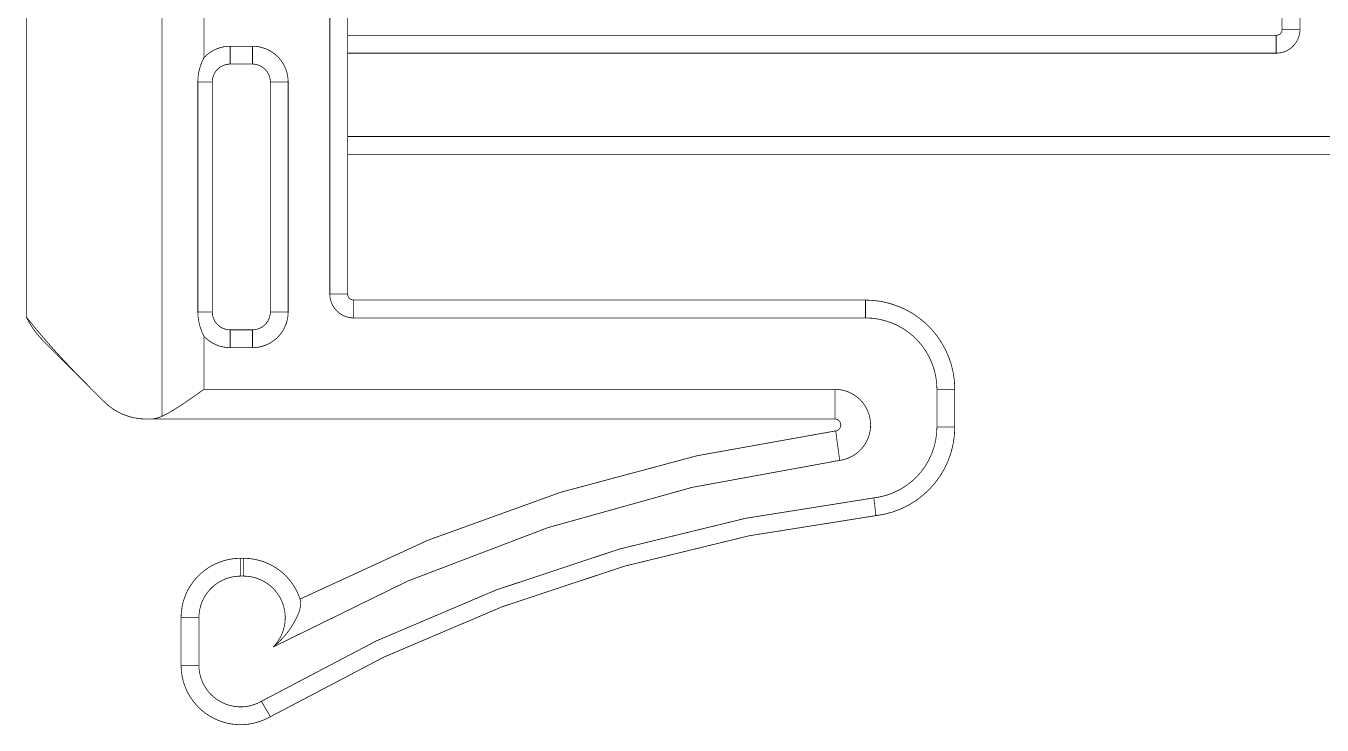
# Model space of a CAD drawing. Header units: inches. Extents: x 0 to 35.2, y -0.7 to 15.9.
# Drawn here: x 31.114 to 31.971, y 4.771 to 5.234 of the extents above; entities that cross this region are included whole.
import ezdxf

# ---------------------------------------------------------------- set-up
doc = ezdxf.new("R2010")
doc.units = ezdxf.units.IN
doc.header["$MEASUREMENT"] = 0
doc.layers.add('Dimensions', color=6, linetype='Continuous')

msp = doc.modelspace()

# ---------------------------------------------------------------- linework, layer by layer
at = {"layer": 'Dimensions', "const_width": 0.0005}
for points in [[(31.20364, 4.97573), (31.20364, 5.6966)], [(31.11394, 5.04154), (31.11394, 5.63079)], [(31.31473, 5.05664), (31.31473, 5.61569)], [(31.32654, 5.05664), (31.32654, 5.61569)], [(31.94465, 5.23183), (31.94465, 5.44049)], [(31.95646, 5.23183), (31.95646, 5.44049)], [(31.23148, 5.21313), (31.23148, 5.24397)], [(31.94465, 5.23183), (31.95646, 5.23183)], [(31.32654, 5.2279), (31.94072, 5.2279)], [(31.94072, 5.21608), (31.94072, 5.2279)], [(31.24879, 5.22068), (31.26355, 5.22068)], [(31.24879, 5.20887), (31.24879, 5.22068)], [(31.26355, 5.20887), (31.26355, 5.22068)], [(31.32654, 5.21608), (31.94072, 5.21608)], [(31.24879, 5.20887), (31.26355, 5.20887)], [(31.2274, 5.04482), (31.2274, 5.19706)], [(31.2274, 5.19706), (31.23698, 5.19706)], [(31.23698, 5.04482), (31.23698, 5.19706)], [(31.27536, 5.19706), (31.28717, 5.19706)], [(31.27536, 5.04482), (31.27536, 5.19706)], [(31.28717, 5.04482), (31.28717, 5.19706)], [(31.32654, 5.16097), (32.54263, 5.16097)], [(31.32654, 5.14915), (32.54, 5.14915)], [(31.31473, 5.05664), (31.32654, 5.05664)], [(31.33048, 5.04089), (31.33048, 5.0527)], [(31.33048, 5.0527), (31.66906, 5.0527)], [(31.66906, 5.04089), (31.66906, 5.0527)], [(31.11394, 5.04154), (31.11427, 5.04112)], [(31.11394, 5.04154), (31.11403, 5.04136)], [(31.11403, 5.04136), (31.11411, 5.04119)], [(31.2274, 5.04482), (31.23698, 5.04482)], [(31.27536, 5.04482), (31.28717, 5.04482)], [(31.11411, 5.04119), (31.1142, 5.04101)], [(31.1142, 5.04101), (31.11429, 5.04084)], [(31.11427, 5.04112), (31.1146, 5.04071)], [(31.11429, 5.04084), (31.11438, 5.04066)], [(31.11438, 5.04066), (31.11446, 5.04049)], [(31.11446, 5.04049), (31.11455, 5.04032)], [(31.11455, 5.04032), (31.11464, 5.04014)], [(31.1146, 5.04071), (31.11493, 5.04029)], [(31.11464, 5.04014), (31.11473, 5.03997)], [(31.11473, 5.03997), (31.11482, 5.0398)], [(31.11482, 5.0398), (31.11491, 5.03963)], [(31.11491, 5.03963), (31.115, 5.03945)], [(31.11493, 5.04029), (31.11526, 5.03987)], [(31.115, 5.03945), (31.1151, 5.03928)], [(31.1151, 5.03928), (31.11519, 5.03911)], [(31.11519, 5.03911), (31.11528, 5.03894)], [(31.11526, 5.03987), (31.11559, 5.03945)], [(31.11528, 5.03894), (31.11538, 5.03877)], [(31.11538, 5.03877), (31.11547, 5.0386)], [(31.11547, 5.0386), (31.11556, 5.03843)], [(31.11556, 5.03843), (31.11566, 5.03826)], [(31.11559, 5.03945), (31.11593, 5.03902)], [(31.11566, 5.03826), (31.11576, 5.03809)], [(31.11576, 5.03809), (31.11585, 5.03792)], [(31.11585, 5.03792), (31.11595, 5.03775)], [(31.11593, 5.03902), (31.11627, 5.0386)], [(31.11595, 5.03775), (31.11605, 5.03758)], [(31.11605, 5.03758), (31.11614, 5.03741)], [(31.11614, 5.03741), (31.11624, 5.03725)], [(31.11624, 5.03725), (31.11634, 5.03708)], [(31.11627, 5.0386), (31.11661, 5.03818)], [(31.11634, 5.03708), (31.11644, 5.03691)], [(31.11644, 5.03691), (31.11654, 5.03674)], [(31.11654, 5.03674), (31.11664, 5.03658)], [(31.11661, 5.03818), (31.11695, 5.03775)], [(31.11664, 5.03658), (31.11674, 5.03641)], [(31.11674, 5.03641), (31.11685, 5.03625)], [(31.11685, 5.03625), (31.11695, 5.03608)], [(31.11695, 5.03775), (31.1173, 5.03732)], [(31.11695, 5.03608), (31.11705, 5.03592)], [(31.11705, 5.03592), (31.11716, 5.03575)], [(31.11716, 5.03575), (31.11726, 5.03559)], [(31.11726, 5.03559), (31.11736, 5.03542)], [(31.1173, 5.03732), (31.11764, 5.0369)], [(31.11736, 5.03542), (31.11747, 5.03526)], [(31.11747, 5.03526), (31.11757, 5.0351)], [(31.11757, 5.0351), (31.11768, 5.03493)], [(31.11764, 5.0369), (31.11799, 5.03647)], [(31.11768, 5.03493), (31.11779, 5.03477)], [(31.11779, 5.03477), (31.11789, 5.03461)], [(31.11789, 5.03461), (31.118, 5.03445)], [(31.11799, 5.03647), (31.11834, 5.03603)], [(31.118, 5.03445), (31.11811, 5.03429)], [(31.11811, 5.03429), (31.11822, 5.03413)], [(31.11822, 5.03413), (31.11833, 5.03397)], [(31.11833, 5.03397), (31.11844, 5.03381)], [(31.11834, 5.03603), (31.1187, 5.0356)], [(31.11844, 5.03381), (31.11855, 5.03365)], [(31.11855, 5.03365), (31.11866, 5.03349)], [(31.11866, 5.03349), (31.11877, 5.03333)], [(31.1187, 5.0356), (31.11905, 5.03517)], [(31.11877, 5.03333), (31.11888, 5.03317)], [(31.11888, 5.03317), (31.11899, 5.03301)], [(31.11899, 5.03301), (31.11911, 5.03286)], [(31.11905, 5.03517), (31.11941, 5.03473)], [(31.11911, 5.03286), (31.11922, 5.0327)], [(31.11922, 5.0327), (31.11933, 5.03254)], [(31.11941, 5.03473), (31.11977, 5.0343)], [(31.11977, 5.0343), (31.12013, 5.03386)], [(31.12013, 5.03386), (31.1205, 5.03342)], [(31.1205, 5.03342), (31.12086, 5.03298)], [(31.12086, 5.03298), (31.12123, 5.03254)], [(31.24879, 5.0212), (31.24879, 5.03301)], [(31.24879, 5.03301), (31.26355, 5.03301)], [(31.26355, 5.0212), (31.26355, 5.03301)], [(31.33048, 5.04089), (31.66906, 5.04089)], [(31.11933, 5.03254), (31.11945, 5.03239)], [(31.11945, 5.03239), (31.11956, 5.03223)], [(31.11956, 5.03223), (31.11968, 5.03208)], [(31.11968, 5.03208), (31.11979, 5.03192)], [(31.11979, 5.03192), (31.11991, 5.03177)], [(31.11991, 5.03177), (31.12002, 5.03161)], [(31.12002, 5.03161), (31.12014, 5.03146)], [(31.12014, 5.03146), (31.12026, 5.03131)], [(31.12026, 5.03131), (31.12038, 5.03115)], [(31.12038, 5.03115), (31.12049, 5.031)], [(31.12049, 5.031), (31.12061, 5.03085)], [(31.12061, 5.03085), (31.12073, 5.0307)], [(31.12073, 5.0307), (31.12085, 5.03055)], [(31.12085, 5.03055), (31.12097, 5.0304)], [(31.12097, 5.0304), (31.12109, 5.03025)], [(31.12109, 5.03025), (31.12122, 5.0301)], [(31.12122, 5.0301), (31.12134, 5.02995)], [(31.12123, 5.03254), (31.1216, 5.0321)], [(31.12134, 5.02995), (31.12146, 5.0298)], [(31.12146, 5.0298), (31.12158, 5.02965)], [(31.12158, 5.02965), (31.1217, 5.0295)], [(31.1216, 5.0321), (31.12197, 5.03166)], [(31.1217, 5.0295), (31.12183, 5.02936)], [(31.12183, 5.02936), (31.12195, 5.02921)], [(31.12195, 5.02921), (31.12208, 5.02906)], [(31.12197, 5.03166), (31.12235, 5.03121)], [(31.12208, 5.02906), (31.1222, 5.02892)], [(31.1222, 5.02892), (31.12233, 5.02877)], [(31.12233, 5.02877), (31.12245, 5.02863)], [(31.12235, 5.03121), (31.12272, 5.03076)], [(31.12245, 5.02863), (31.12258, 5.02848)], [(31.12258, 5.02848), (31.1227, 5.02834)], [(31.1227, 5.02834), (31.12283, 5.0282)], [(31.12272, 5.03076), (31.1231, 5.03032)], [(31.12283, 5.0282), (31.12296, 5.02805)], [(31.12296, 5.02805), (31.12309, 5.02791)], [(31.12309, 5.02791), (31.12321, 5.02777)], [(31.1231, 5.03032), (31.12348, 5.02987)], [(31.12321, 5.02777), (31.12334, 5.02763)], [(31.12334, 5.02763), (31.12347, 5.02749)], [(31.12347, 5.02749), (31.1236, 5.02735)], [(31.12348, 5.02987), (31.12387, 5.02942)], [(31.1236, 5.02735), (31.12373, 5.02721)], [(31.12373, 5.02721), (31.12386, 5.02707)], [(31.12386, 5.02707), (31.12399, 5.02693)], [(31.12387, 5.02942), (31.12425, 5.02897)], [(31.12399, 5.02693), (31.12412, 5.02679)], [(31.12412, 5.02679), (31.12426, 5.02665)], [(31.12425, 5.02897), (31.12464, 5.02852)], [(31.12426, 5.02665), (31.12439, 5.02652)], [(31.12439, 5.02652), (31.12452, 5.02638)], [(31.12452, 5.02638), (31.12465, 5.02624)], [(31.12464, 5.02852), (31.12503, 5.02807)], [(31.12465, 5.02624), (31.12479, 5.02611)], [(31.12479, 5.02611), (31.12492, 5.02597)], [(31.12492, 5.02597), (31.12505, 5.02584)], [(31.12503, 5.02807), (31.12542, 5.02761)], [(31.12505, 5.02584), (31.15636, 4.99453)], [(31.12542, 5.02761), (31.12581, 5.02716)], [(31.12581, 5.02716), (31.12621, 5.0267)], [(31.12621, 5.0267), (31.1266, 5.02624)], [(31.1266, 5.02624), (31.127, 5.02579)], [(31.127, 5.02579), (31.1274, 5.02533)], [(31.1274, 5.02533), (31.12781, 5.02487)], [(31.12781, 5.02487), (31.12821, 5.0244)], [(31.12821, 5.0244), (31.12862, 5.02394)], [(31.23148, 4.99364), (31.23148, 5.02875)], [(31.12862, 5.02394), (31.12903, 5.02348)], [(31.12903, 5.02348), (31.12944, 5.02301)], [(31.12944, 5.02301), (31.12985, 5.02255)], [(31.12985, 5.02255), (31.13027, 5.02208)], [(31.13027, 5.02208), (31.13068, 5.02161)], [(31.13068, 5.02161), (31.1311, 5.02114)], [(31.1311, 5.02114), (31.13152, 5.02067)], [(31.13152, 5.02067), (31.13194, 5.0202)], [(31.13194, 5.0202), (31.13237, 5.01973)], [(31.13237, 5.01973), (31.13279, 5.01926)], [(31.13279, 5.01926), (31.13322, 5.01879)], [(31.13322, 5.01879), (31.13365, 5.01831)], [(31.13365, 5.01831), (31.13408, 5.01783)], [(31.13408, 5.01783), (31.13452, 5.01736)], [(31.13452, 5.01736), (31.13495, 5.01688)], [(31.13495, 5.01688), (31.13539, 5.0164)], [(31.13539, 5.0164), (31.13583, 5.01592)], [(31.13583, 5.01592), (31.13627, 5.01544)], [(31.24879, 5.0212), (31.26355, 5.0212)], [(31.13627, 5.01544), (31.13671, 5.01496)], [(31.13671, 5.01496), (31.13716, 5.01448)], [(31.13716, 5.01448), (31.1376, 5.01399)], [(31.1376, 5.01399), (31.13805, 5.01351)], [(31.13805, 5.01351), (31.1385, 5.01303)], [(31.1385, 5.01303), (31.13896, 5.01254)], [(31.13896, 5.01254), (31.13941, 5.01205)], [(31.13941, 5.01205), (31.13986, 5.01157)], [(31.13986, 5.01157), (31.14032, 5.01108)], [(31.14032, 5.01108), (31.14078, 5.01059)], [(31.14078, 5.01059), (31.14124, 5.0101)], [(31.14124, 5.0101), (31.1417, 5.00961)], [(31.1417, 5.00961), (31.14217, 5.00912)], [(31.14217, 5.00912), (31.14263, 5.00862)], [(31.14263, 5.00862), (31.1431, 5.00813)], [(31.1431, 5.00813), (31.14357, 5.00764)], [(31.14357, 5.00764), (31.14404, 5.00714)], [(31.14404, 5.00714), (31.14452, 5.00664)], [(31.14452, 5.00664), (31.14499, 5.00615)], [(31.14499, 5.00615), (31.14547, 5.00565)], [(31.14547, 5.00565), (31.14595, 5.00515)], [(31.14595, 5.00515), (31.14643, 5.00465)], [(31.14643, 5.00465), (31.14691, 5.00415)], [(31.14691, 5.00415), (31.14739, 5.00365)], [(31.14739, 5.00365), (31.14787, 5.00315)], [(31.14787, 5.00315), (31.14836, 5.00265)], [(31.14836, 5.00265), (31.14885, 5.00215)], [(31.14885, 5.00215), (31.14934, 5.00165)], [(31.14934, 5.00165), (31.14983, 5.00114)], [(31.14983, 5.00114), (31.15032, 5.00064)], [(31.15032, 5.00064), (31.15082, 5.00013)], [(31.15082, 5.00013), (31.15131, 4.99963)], [(31.15131, 4.99963), (31.15181, 4.99912)], [(31.15181, 4.99912), (31.15231, 4.99861)], [(31.15231, 4.99861), (31.15281, 4.99811)], [(31.15281, 4.99811), (31.15331, 4.9976)], [(31.15331, 4.9976), (31.15382, 4.99709)], [(31.15382, 4.99709), (31.15432, 4.99658)], [(31.15432, 4.99658), (31.15483, 4.99607)], [(31.15483, 4.99607), (31.15534, 4.99556)], [(31.15534, 4.99556), (31.15585, 4.99505)], [(31.15585, 4.99505), (31.15636, 4.99453)], [(31.15636, 4.99453), (31.1654, 4.98549)], [(31.22564, 4.98952), (31.23148, 4.99364)], [(31.23148, 4.99364), (31.64881, 4.99364)], [(31.64881, 4.97396), (31.64881, 4.99364)], [(31.71631, 4.9687), (31.71631, 4.99364)], [(31.71631, 4.99364), (31.72812, 4.99364)], [(31.72812, 4.9687), (31.72812, 4.99364)], [(31.21984, 4.9855), (31.22564, 4.98952)], [(31.19324, 4.97396), (31.19536, 4.97396)], [(31.19536, 4.97396), (31.19761, 4.97396)], [(31.19761, 4.97396), (31.19761, 4.97407)], [(31.19761, 4.97396), (31.64881, 4.97396)], [(31.64934, 4.96612), (31.65199, 4.94661)], [(31.71631, 4.9687), (31.72812, 4.9687)], [(31.67458, 4.92178), (31.67596, 4.91005)], [(31.25568, 4.87003), (31.25568, 4.88184)], [(31.25568, 4.88184), (31.25767, 4.88184)], [(31.25767, 4.87003), (31.25767, 4.88184)], [(31.25568, 4.87003), (31.25767, 4.87003)], [(31.21631, 4.84247), (31.22812, 4.84247)], [(31.21631, 4.81106), (31.21631, 4.84247)], [(31.22812, 4.81106), (31.22812, 4.84247)], [(31.21631, 4.81106), (31.22812, 4.81106)], [(31.26947, 4.7872), (31.27539, 4.77698)]]:
    msp.add_lwpolyline(points, dxfattribs=at)
for points in [[(31.95646, 5.23183, -0.414214), (31.94072, 5.21608)], [(31.94465, 5.23183, -0.414214), (31.94072, 5.2279)], [(31.2274, 5.19706, -0.123169), (31.23148, 5.21313)], [(31.23148, 5.21313, -0.208505), (31.24879, 5.22068)], [(31.26355, 5.22068, -0.414214), (31.28717, 5.19706)], [(31.23698, 5.19706, -0.414214), (31.24879, 5.20887)], [(31.26355, 5.20887, -0.414214), (31.27536, 5.19706)], [(31.33048, 5.04089, -0.414214), (31.31473, 5.05664)], [(31.33048, 5.0527, -0.414214), (31.32654, 5.05664)], [(31.66906, 5.0527, -0.414214), (31.72812, 4.99364)], [(31.23148, 5.02875, -0.120309), (31.2274, 5.04482)], [(31.24879, 5.03301, -0.414214), (31.23698, 5.04482)], [(31.28717, 5.04482, -0.414214), (31.26355, 5.0212)], [(31.27536, 5.04482, -0.414214), (31.26355, 5.03301)], [(31.66906, 5.04089, -0.414214), (31.71631, 4.99364)], [(31.24879, 5.0212, -0.208505), (31.23148, 5.02875)], [(31.64881, 4.99364, -0.934639), (31.65199, 4.94661)], [(31.19324, 4.97396, -0.198912), (31.1654, 4.98549)], [(31.21419, 4.98174, -0.03541), (31.20364, 4.97573)], [(31.21984, 4.9855, -0.005895), (31.21419, 4.98174)], [(31.19761, 4.97407, -0.026898), (31.19536, 4.97396)], [(31.20364, 4.97573, -0.079979), (31.19761, 4.97407)], [(31.64881, 4.97396, -0.934639), (31.64934, 4.96612)], [(31.29505, 4.85484, -0.084831), (31.64934, 4.96612)], [(31.71631, 4.9687, -0.380334), (31.67458, 4.92178)], [(31.72812, 4.9687, -0.380334), (31.67596, 4.91005)], [(31.27734, 4.82317, -0.09186), (31.65199, 4.94661)], [(31.26947, 4.7872, -0.1022), (31.67458, 4.92178)], [(31.27539, 4.77698, -0.1022), (31.67596, 4.91005)], [(31.21631, 4.84247, -0.414214), (31.25568, 4.88184)], [(31.25767, 4.88184, -0.335189), (31.29554, 4.85324)], [(31.22812, 4.84247, -0.414214), (31.25568, 4.87003)], [(31.25767, 4.87003, -0.664748), (31.27734, 4.82317)], [(31.29554, 4.85324, -0.13091), (31.2922, 4.84156)], [(31.2922, 4.84156, -0.108234), (31.27734, 4.82317)], [(31.27539, 4.77698, -0.577626), (31.21631, 4.81106)], [(31.26947, 4.7872, -0.577626), (31.22812, 4.81106)]]:
    msp.add_lwpolyline(points, format="xyb", dxfattribs=at)
at = {"layer": 'Dimensions', "const_width": 0.00025}
for points in [[(31.94453, 5.23183, 1), (31.94478, 5.23183, 1)], [(31.94453, 5.23183, 1), (31.94478, 5.23183, 1)], [(31.94453, 5.23183, 1), (31.94478, 5.23183, 1)], [(31.95634, 5.23183, 1), (31.95659, 5.23183, 1)], [(31.95634, 5.23183, 1), (31.95659, 5.23183, 1)], [(31.95634, 5.23183, 1), (31.95659, 5.23183, 1)], [(31.32642, 5.2279, 1), (31.32667, 5.2279, 1)], [(31.94059, 5.2279, 1), (31.94084, 5.2279, 1)], [(31.94059, 5.2279, 1), (31.94084, 5.2279, 1)], [(31.94059, 5.2279, 1), (31.94084, 5.2279, 1)], [(31.23136, 5.21313, 1), (31.23161, 5.21313, 1)], [(31.23136, 5.21313, 1), (31.23161, 5.21313, 1)], [(31.23136, 5.21313, 1), (31.23161, 5.21313, 1)], [(31.24866, 5.22068, 1), (31.24891, 5.22068, 1)], [(31.24866, 5.22068, 1), (31.24891, 5.22068, 1)], [(31.24866, 5.22068, 1), (31.24891, 5.22068, 1)], [(31.26342, 5.22068, 1), (31.26367, 5.22068, 1)], [(31.26342, 5.22068, 1), (31.26367, 5.22068, 1)], [(31.26342, 5.22068, 1), (31.26367, 5.22068, 1)], [(31.32642, 5.21608, 1), (31.32667, 5.21608, 1)], [(31.94059, 5.21608, 1), (31.94084, 5.21608, 1)], [(31.94059, 5.21608, 1), (31.94084, 5.21608, 1)], [(31.94059, 5.21608, 1), (31.94084, 5.21608, 1)], [(31.24866, 5.20887, 1), (31.24891, 5.20887, 1)], [(31.24866, 5.20887, 1), (31.24891, 5.20887, 1)], [(31.24866, 5.20887, 1), (31.24891, 5.20887, 1)], [(31.26342, 5.20887, 1), (31.26367, 5.20887, 1)], [(31.26342, 5.20887, 1), (31.26367, 5.20887, 1)], [(31.26342, 5.20887, 1), (31.26367, 5.20887, 1)], [(31.22727, 5.19706, 1), (31.22752, 5.19706, 1)], [(31.22727, 5.19706, 1), (31.22752, 5.19706, 1)], [(31.22727, 5.19706, 1), (31.22752, 5.19706, 1)], [(31.23685, 5.19706, 1), (31.2371, 5.19706, 1)], [(31.23685, 5.19706, 1), (31.2371, 5.19706, 1)], [(31.23685, 5.19706, 1), (31.2371, 5.19706, 1)], [(31.27524, 5.19706, 1), (31.27549, 5.19706, 1)], [(31.27524, 5.19706, 1), (31.27549, 5.19706, 1)], [(31.27524, 5.19706, 1), (31.27549, 5.19706, 1)], [(31.28705, 5.19706, 1), (31.2873, 5.19706, 1)], [(31.28705, 5.19706, 1), (31.2873, 5.19706, 1)], [(31.28705, 5.19706, 1), (31.2873, 5.19706, 1)], [(31.32642, 5.16097, 1), (31.32667, 5.16097, 1)], [(31.32642, 5.14915, 1), (31.32667, 5.14915, 1)], [(31.31461, 5.05664, 1), (31.31486, 5.05664, 1)], [(31.31461, 5.05664, 1), (31.31486, 5.05664, 1)], [(31.31461, 5.05664, 1), (31.31486, 5.05664, 1)], [(31.32642, 5.05664, 1), (31.32667, 5.05664, 1)], [(31.32642, 5.05664, 1), (31.32667, 5.05664, 1)], [(31.32642, 5.05664, 1), (31.32667, 5.05664, 1)], [(31.33035, 5.0527, 1), (31.3306, 5.0527, 1)], [(31.33035, 5.0527, 1), (31.3306, 5.0527, 1)], [(31.33035, 5.0527, 1), (31.3306, 5.0527, 1)], [(31.66894, 5.0527, 1), (31.66919, 5.0527, 1)], [(31.66894, 5.0527, 1), (31.66919, 5.0527, 1)], [(31.66894, 5.0527, 1), (31.66919, 5.0527, 1)], [(31.11382, 5.04154, 1), (31.11407, 5.04154, 1)], [(31.11382, 5.04154, 1), (31.11407, 5.04154, 1)], [(31.11382, 5.04154, 1), (31.11407, 5.04154, 1)], [(31.1139, 5.04136, 1), (31.11415, 5.04136, 1)], [(31.1139, 5.04136, 1), (31.11415, 5.04136, 1)], [(31.22727, 5.04482, 1), (31.22752, 5.04482, 1)], [(31.22727, 5.04482, 1), (31.22752, 5.04482, 1)], [(31.22727, 5.04482, 1), (31.22752, 5.04482, 1)], [(31.23685, 5.04482, 1), (31.2371, 5.04482, 1)], [(31.23685, 5.04482, 1), (31.2371, 5.04482, 1)], [(31.23685, 5.04482, 1), (31.2371, 5.04482, 1)], [(31.27524, 5.04482, 1), (31.27549, 5.04482, 1)], [(31.27524, 5.04482, 1), (31.27549, 5.04482, 1)], [(31.27524, 5.04482, 1), (31.27549, 5.04482, 1)], [(31.28705, 5.04482, 1), (31.2873, 5.04482, 1)], [(31.28705, 5.04482, 1), (31.2873, 5.04482, 1)], [(31.28705, 5.04482, 1), (31.2873, 5.04482, 1)], [(31.11399, 5.04119, 1), (31.11424, 5.04119, 1)], [(31.11399, 5.04119, 1), (31.11424, 5.04119, 1)], [(31.11408, 5.04101, 1), (31.11433, 5.04101, 1)], [(31.11408, 5.04101, 1), (31.11433, 5.04101, 1)], [(31.11414, 5.04112, 1), (31.11439, 5.04112, 1)], [(31.11414, 5.04112, 1), (31.11439, 5.04112, 1)], [(31.11416, 5.04084, 1), (31.11441, 5.04084, 1)], [(31.11416, 5.04084, 1), (31.11441, 5.04084, 1)], [(31.11425, 5.04066, 1), (31.1145, 5.04066, 1)], [(31.11425, 5.04066, 1), (31.1145, 5.04066, 1)], [(31.11434, 5.04049, 1), (31.11459, 5.04049, 1)], [(31.11434, 5.04049, 1), (31.11459, 5.04049, 1)], [(31.11443, 5.04032, 1), (31.11468, 5.04032, 1)], [(31.11443, 5.04032, 1), (31.11468, 5.04032, 1)], [(31.11447, 5.04071, 1), (31.11472, 5.04071, 1)], [(31.11447, 5.04071, 1), (31.11472, 5.04071, 1)], [(31.11452, 5.04014, 1), (31.11477, 5.04014, 1)], [(31.11452, 5.04014, 1), (31.11477, 5.04014, 1)], [(31.11461, 5.03997, 1), (31.11486, 5.03997, 1)], [(31.11461, 5.03997, 1), (31.11486, 5.03997, 1)], [(31.1147, 5.0398, 1), (31.11495, 5.0398, 1)], [(31.1147, 5.0398, 1), (31.11495, 5.0398, 1)], [(31.11479, 5.03963, 1), (31.11504, 5.03963, 1)], [(31.11479, 5.03963, 1), (31.11504, 5.03963, 1)], [(31.1148, 5.04029, 1), (31.11505, 5.04029, 1)], [(31.1148, 5.04029, 1), (31.11505, 5.04029, 1)], [(31.11488, 5.03945, 1), (31.11513, 5.03945, 1)], [(31.11488, 5.03945, 1), (31.11513, 5.03945, 1)], [(31.11497, 5.03928, 1), (31.11522, 5.03928, 1)], [(31.11497, 5.03928, 1), (31.11522, 5.03928, 1)], [(31.11506, 5.03911, 1), (31.11531, 5.03911, 1)], [(31.11506, 5.03911, 1), (31.11531, 5.03911, 1)], [(31.11513, 5.03987, 1), (31.11538, 5.03987, 1)], [(31.11513, 5.03987, 1), (31.11538, 5.03987, 1)], [(31.11516, 5.03894, 1), (31.11541, 5.03894, 1)], [(31.11516, 5.03894, 1), (31.11541, 5.03894, 1)], [(31.11525, 5.03877, 1), (31.1155, 5.03877, 1)], [(31.11525, 5.03877, 1), (31.1155, 5.03877, 1)], [(31.11534, 5.0386, 1), (31.11559, 5.0386, 1)], [(31.11534, 5.0386, 1), (31.11559, 5.0386, 1)], [(31.11544, 5.03843, 1), (31.11569, 5.03843, 1)], [(31.11544, 5.03843, 1), (31.11569, 5.03843, 1)], [(31.11547, 5.03945, 1), (31.11572, 5.03945, 1)], [(31.11547, 5.03945, 1), (31.11572, 5.03945, 1)], [(31.11553, 5.03826, 1), (31.11578, 5.03826, 1)], [(31.11553, 5.03826, 1), (31.11578, 5.03826, 1)], [(31.11563, 5.03809, 1), (31.11588, 5.03809, 1)], [(31.11563, 5.03809, 1), (31.11588, 5.03809, 1)], [(31.11573, 5.03792, 1), (31.11598, 5.03792, 1)], [(31.11573, 5.03792, 1), (31.11598, 5.03792, 1)], [(31.1158, 5.03902, 1), (31.11605, 5.03902, 1)], [(31.1158, 5.03902, 1), (31.11605, 5.03902, 1)], [(31.11582, 5.03775, 1), (31.11607, 5.03775, 1)], [(31.11582, 5.03775, 1), (31.11607, 5.03775, 1)], [(31.11592, 5.03758, 1), (31.11617, 5.03758, 1)], [(31.11592, 5.03758, 1), (31.11617, 5.03758, 1)], [(31.11602, 5.03741, 1), (31.11627, 5.03741, 1)], [(31.11602, 5.03741, 1), (31.11627, 5.03741, 1)], [(31.11612, 5.03725, 1), (31.11637, 5.03725, 1)], [(31.11612, 5.03725, 1), (31.11637, 5.03725, 1)], [(31.11614, 5.0386, 1), (31.11639, 5.0386, 1)], [(31.11614, 5.0386, 1), (31.11639, 5.0386, 1)], [(31.11622, 5.03708, 1), (31.11647, 5.03708, 1)], [(31.11622, 5.03708, 1), (31.11647, 5.03708, 1)], [(31.11632, 5.03691, 1), (31.11657, 5.03691, 1)], [(31.11632, 5.03691, 1), (31.11657, 5.03691, 1)], [(31.11642, 5.03674, 1), (31.11667, 5.03674, 1)], [(31.11642, 5.03674, 1), (31.11667, 5.03674, 1)], [(31.11648, 5.03818, 1), (31.11673, 5.03818, 1)], [(31.11648, 5.03818, 1), (31.11673, 5.03818, 1)], [(31.11652, 5.03658, 1), (31.11677, 5.03658, 1)], [(31.11652, 5.03658, 1), (31.11677, 5.03658, 1)], [(31.11662, 5.03641, 1), (31.11687, 5.03641, 1)], [(31.11662, 5.03641, 1), (31.11687, 5.03641, 1)], [(31.11672, 5.03625, 1), (31.11697, 5.03625, 1)], [(31.11672, 5.03625, 1), (31.11697, 5.03625, 1)], [(31.11683, 5.03775, 1), (31.11708, 5.03775, 1)], [(31.11683, 5.03775, 1), (31.11708, 5.03775, 1)], [(31.11682, 5.03608, 1), (31.11707, 5.03608, 1)], [(31.11682, 5.03608, 1), (31.11707, 5.03608, 1)], [(31.11693, 5.03592, 1), (31.11718, 5.03592, 1)], [(31.11693, 5.03592, 1), (31.11718, 5.03592, 1)], [(31.11703, 5.03575, 1), (31.11728, 5.03575, 1)], [(31.11703, 5.03575, 1), (31.11728, 5.03575, 1)], [(31.11713, 5.03559, 1), (31.11738, 5.03559, 1)], [(31.11713, 5.03559, 1), (31.11738, 5.03559, 1)], [(31.11717, 5.03732, 1), (31.11742, 5.03732, 1)], [(31.11717, 5.03732, 1), (31.11742, 5.03732, 1)], [(31.11724, 5.03542, 1), (31.11749, 5.03542, 1)], [(31.11724, 5.03542, 1), (31.11749, 5.03542, 1)], [(31.11734, 5.03526, 1), (31.11759, 5.03526, 1)], [(31.11734, 5.03526, 1), (31.11759, 5.03526, 1)], [(31.11745, 5.0351, 1), (31.1177, 5.0351, 1)], [(31.11745, 5.0351, 1), (31.1177, 5.0351, 1)], [(31.11752, 5.0369, 1), (31.11777, 5.0369, 1)], [(31.11752, 5.0369, 1), (31.11777, 5.0369, 1)], [(31.11756, 5.03493, 1), (31.11781, 5.03493, 1)], [(31.11756, 5.03493, 1), (31.11781, 5.03493, 1)], [(31.11766, 5.03477, 1), (31.11791, 5.03477, 1)], [(31.11766, 5.03477, 1), (31.11791, 5.03477, 1)], [(31.11777, 5.03461, 1), (31.11802, 5.03461, 1)], [(31.11777, 5.03461, 1), (31.11802, 5.03461, 1)], [(31.11787, 5.03647, 1), (31.11812, 5.03647, 1)], [(31.11787, 5.03647, 1), (31.11812, 5.03647, 1)], [(31.11788, 5.03445, 1), (31.11813, 5.03445, 1)], [(31.11788, 5.03445, 1), (31.11813, 5.03445, 1)], [(31.11799, 5.03429, 1), (31.11823, 5.03429, 1)], [(31.11799, 5.03429, 1), (31.11823, 5.03429, 1)], [(31.11809, 5.03413, 1), (31.11834, 5.03413, 1)], [(31.11809, 5.03413, 1), (31.11834, 5.03413, 1)], [(31.1182, 5.03397, 1), (31.11845, 5.03397, 1)], [(31.1182, 5.03397, 1), (31.11845, 5.03397, 1)], [(31.11822, 5.03603, 1), (31.11847, 5.03603, 1)], [(31.11822, 5.03603, 1), (31.11847, 5.03603, 1)], [(31.11831, 5.03381, 1), (31.11856, 5.03381, 1)], [(31.11831, 5.03381, 1), (31.11856, 5.03381, 1)], [(31.11842, 5.03365, 1), (31.11867, 5.03365, 1)], [(31.11842, 5.03365, 1), (31.11867, 5.03365, 1)], [(31.11853, 5.03349, 1), (31.11878, 5.03349, 1)], [(31.11853, 5.03349, 1), (31.11878, 5.03349, 1)], [(31.11857, 5.0356, 1), (31.11882, 5.0356, 1)], [(31.11857, 5.0356, 1), (31.11882, 5.0356, 1)], [(31.11864, 5.03333, 1), (31.11889, 5.03333, 1)], [(31.11864, 5.03333, 1), (31.11889, 5.03333, 1)], [(31.11876, 5.03317, 1), (31.11901, 5.03317, 1)], [(31.11876, 5.03317, 1), (31.11901, 5.03317, 1)], [(31.11887, 5.03301, 1), (31.11912, 5.03301, 1)], [(31.11887, 5.03301, 1), (31.11912, 5.03301, 1)], [(31.11893, 5.03517, 1), (31.11918, 5.03517, 1)], [(31.11893, 5.03517, 1), (31.11918, 5.03517, 1)], [(31.11898, 5.03286, 1), (31.11923, 5.03286, 1)], [(31.11898, 5.03286, 1), (31.11923, 5.03286, 1)], [(31.11909, 5.0327, 1), (31.11934, 5.0327, 1)], [(31.11909, 5.0327, 1), (31.11934, 5.0327, 1)], [(31.11929, 5.03473, 1), (31.11954, 5.03473, 1)], [(31.11929, 5.03473, 1), (31.11954, 5.03473, 1)], [(31.11965, 5.0343, 1), (31.1199, 5.0343, 1)], [(31.11965, 5.0343, 1), (31.1199, 5.0343, 1)], [(31.12001, 5.03386, 1), (31.12026, 5.03386, 1)], [(31.12001, 5.03386, 1), (31.12026, 5.03386, 1)], [(31.12037, 5.03342, 1), (31.12062, 5.03342, 1)], [(31.12037, 5.03342, 1), (31.12062, 5.03342, 1)], [(31.12074, 5.03298, 1), (31.12099, 5.03298, 1)], [(31.12074, 5.03298, 1), (31.12099, 5.03298, 1)], [(31.24866, 5.03301, 1), (31.24891, 5.03301, 1)], [(31.24866, 5.03301, 1), (31.24891, 5.03301, 1)], [(31.24866, 5.03301, 1), (31.24891, 5.03301, 1)], [(31.26342, 5.03301, 1), (31.26367, 5.03301, 1)], [(31.26342, 5.03301, 1), (31.26367, 5.03301, 1)], [(31.26342, 5.03301, 1), (31.26367, 5.03301, 1)], [(31.33035, 5.04089, 1), (31.3306, 5.04089, 1)], [(31.33035, 5.04089, 1), (31.3306, 5.04089, 1)], [(31.33035, 5.04089, 1), (31.3306, 5.04089, 1)], [(31.66894, 5.04089, 1), (31.66919, 5.04089, 1)], [(31.66894, 5.04089, 1), (31.66919, 5.04089, 1)], [(31.66894, 5.04089, 1), (31.66919, 5.04089, 1)], [(31.11921, 5.03254, 1), (31.11946, 5.03254, 1)], [(31.11921, 5.03254, 1), (31.11946, 5.03254, 1)], [(31.11932, 5.03239, 1), (31.11957, 5.03239, 1)], [(31.11932, 5.03239, 1), (31.11957, 5.03239, 1)], [(31.11944, 5.03223, 1), (31.11969, 5.03223, 1)], [(31.11944, 5.03223, 1), (31.11969, 5.03223, 1)], [(31.11955, 5.03208, 1), (31.1198, 5.03208, 1)], [(31.11955, 5.03208, 1), (31.1198, 5.03208, 1)], [(31.11967, 5.03192, 1), (31.11992, 5.03192, 1)], [(31.11967, 5.03192, 1), (31.11992, 5.03192, 1)], [(31.11978, 5.03177, 1), (31.12003, 5.03177, 1)], [(31.11978, 5.03177, 1), (31.12003, 5.03177, 1)], [(31.1199, 5.03161, 1), (31.12015, 5.03161, 1)], [(31.1199, 5.03161, 1), (31.12015, 5.03161, 1)], [(31.12002, 5.03146, 1), (31.12027, 5.03146, 1)], [(31.12002, 5.03146, 1), (31.12027, 5.03146, 1)], [(31.12013, 5.03131, 1), (31.12038, 5.03131, 1)], [(31.12013, 5.03131, 1), (31.12038, 5.03131, 1)], [(31.12025, 5.03115, 1), (31.1205, 5.03115, 1)], [(31.12025, 5.03115, 1), (31.1205, 5.03115, 1)], [(31.12037, 5.031, 1), (31.12062, 5.031, 1)], [(31.12037, 5.031, 1), (31.12062, 5.031, 1)], [(31.12049, 5.03085, 1), (31.12074, 5.03085, 1)], [(31.12049, 5.03085, 1), (31.12074, 5.03085, 1)], [(31.12061, 5.0307, 1), (31.12086, 5.0307, 1)], [(31.12061, 5.0307, 1), (31.12086, 5.0307, 1)], [(31.12073, 5.03055, 1), (31.12098, 5.03055, 1)], [(31.12073, 5.03055, 1), (31.12098, 5.03055, 1)], [(31.12085, 5.0304, 1), (31.1211, 5.0304, 1)], [(31.12085, 5.0304, 1), (31.1211, 5.0304, 1)], [(31.12097, 5.03025, 1), (31.12122, 5.03025, 1)], [(31.12097, 5.03025, 1), (31.12122, 5.03025, 1)], [(31.12109, 5.0301, 1), (31.12134, 5.0301, 1)], [(31.12109, 5.0301, 1), (31.12134, 5.0301, 1)], [(31.12111, 5.03254, 1), (31.12136, 5.03254, 1)], [(31.12111, 5.03254, 1), (31.12136, 5.03254, 1)], [(31.12121, 5.02995, 1), (31.12146, 5.02995, 1)], [(31.12121, 5.02995, 1), (31.12146, 5.02995, 1)], [(31.12133, 5.0298, 1), (31.12158, 5.0298, 1)], [(31.12133, 5.0298, 1), (31.12158, 5.0298, 1)], [(31.12146, 5.02965, 1), (31.12171, 5.02965, 1)], [(31.12146, 5.02965, 1), (31.12171, 5.02965, 1)], [(31.12148, 5.0321, 1), (31.12173, 5.0321, 1)], [(31.12148, 5.0321, 1), (31.12173, 5.0321, 1)], [(31.12158, 5.0295, 1), (31.12183, 5.0295, 1)], [(31.12158, 5.0295, 1), (31.12183, 5.0295, 1)], [(31.1217, 5.02936, 1), (31.12195, 5.02936, 1)], [(31.1217, 5.02936, 1), (31.12195, 5.02936, 1)], [(31.12183, 5.02921, 1), (31.12208, 5.02921, 1)], [(31.12183, 5.02921, 1), (31.12208, 5.02921, 1)], [(31.12185, 5.03166, 1), (31.1221, 5.03166, 1)], [(31.12185, 5.03166, 1), (31.1221, 5.03166, 1)], [(31.12195, 5.02906, 1), (31.1222, 5.02906, 1)], [(31.12195, 5.02906, 1), (31.1222, 5.02906, 1)], [(31.12208, 5.02892, 1), (31.12233, 5.02892, 1)], [(31.12208, 5.02892, 1), (31.12233, 5.02892, 1)], [(31.1222, 5.02877, 1), (31.12245, 5.02877, 1)], [(31.1222, 5.02877, 1), (31.12245, 5.02877, 1)], [(31.12222, 5.03121, 1), (31.12247, 5.03121, 1)], [(31.12222, 5.03121, 1), (31.12247, 5.03121, 1)], [(31.12233, 5.02863, 1), (31.12258, 5.02863, 1)], [(31.12233, 5.02863, 1), (31.12258, 5.02863, 1)], [(31.12245, 5.02848, 1), (31.1227, 5.02848, 1)], [(31.12245, 5.02848, 1), (31.1227, 5.02848, 1)], [(31.12258, 5.02834, 1), (31.12283, 5.02834, 1)], [(31.12258, 5.02834, 1), (31.12283, 5.02834, 1)], [(31.1226, 5.03076, 1), (31.12285, 5.03076, 1)], [(31.1226, 5.03076, 1), (31.12285, 5.03076, 1)], [(31.12271, 5.0282, 1), (31.12296, 5.0282, 1)], [(31.12271, 5.0282, 1), (31.12296, 5.0282, 1)], [(31.12283, 5.02805, 1), (31.12308, 5.02805, 1)], [(31.12283, 5.02805, 1), (31.12308, 5.02805, 1)], [(31.12296, 5.02791, 1), (31.12321, 5.02791, 1)], [(31.12296, 5.02791, 1), (31.12321, 5.02791, 1)], [(31.12298, 5.03032, 1), (31.12323, 5.03032, 1)], [(31.12298, 5.03032, 1), (31.12323, 5.03032, 1)], [(31.12309, 5.02777, 1), (31.12334, 5.02777, 1)], [(31.12309, 5.02777, 1), (31.12334, 5.02777, 1)], [(31.12322, 5.02763, 1), (31.12347, 5.02763, 1)], [(31.12322, 5.02763, 1), (31.12347, 5.02763, 1)], [(31.12335, 5.02749, 1), (31.1236, 5.02749, 1)], [(31.12335, 5.02749, 1), (31.1236, 5.02749, 1)], [(31.12336, 5.02987, 1), (31.12361, 5.02987, 1)], [(31.12336, 5.02987, 1), (31.12361, 5.02987, 1)], [(31.12348, 5.02735, 1), (31.12373, 5.02735, 1)], [(31.12348, 5.02735, 1), (31.12373, 5.02735, 1)], [(31.12361, 5.02721, 1), (31.12386, 5.02721, 1)], [(31.12361, 5.02721, 1), (31.12386, 5.02721, 1)], [(31.12374, 5.02707, 1), (31.12399, 5.02707, 1)], [(31.12374, 5.02707, 1), (31.12399, 5.02707, 1)], [(31.12374, 5.02942, 1), (31.12399, 5.02942, 1)], [(31.12374, 5.02942, 1), (31.12399, 5.02942, 1)], [(31.12387, 5.02693, 1), (31.12412, 5.02693, 1)], [(31.12387, 5.02693, 1), (31.12412, 5.02693, 1)], [(31.124, 5.02679, 1), (31.12425, 5.02679, 1)], [(31.124, 5.02679, 1), (31.12425, 5.02679, 1)], [(31.12413, 5.02897, 1), (31.12438, 5.02897, 1)], [(31.12413, 5.02897, 1), (31.12438, 5.02897, 1)], [(31.12413, 5.02665, 1), (31.12438, 5.02665, 1)], [(31.12413, 5.02665, 1), (31.12438, 5.02665, 1)], [(31.12426, 5.02652, 1), (31.12451, 5.02652, 1)], [(31.12426, 5.02652, 1), (31.12451, 5.02652, 1)], [(31.1244, 5.02638, 1), (31.12465, 5.02638, 1)], [(31.1244, 5.02638, 1), (31.12465, 5.02638, 1)], [(31.12451, 5.02852, 1), (31.12476, 5.02852, 1)], [(31.12451, 5.02852, 1), (31.12476, 5.02852, 1)], [(31.12453, 5.02624, 1), (31.12478, 5.02624, 1)], [(31.12453, 5.02624, 1), (31.12478, 5.02624, 1)], [(31.12466, 5.02611, 1), (31.12491, 5.02611, 1)], [(31.12466, 5.02611, 1), (31.12491, 5.02611, 1)], [(31.12479, 5.02597, 1), (31.12504, 5.02597, 1)], [(31.12479, 5.02597, 1), (31.12504, 5.02597, 1)], [(31.1249, 5.02807, 1), (31.12515, 5.02807, 1)], [(31.1249, 5.02807, 1), (31.12515, 5.02807, 1)], [(31.12493, 5.02584, 1), (31.12518, 5.02584, 1)], [(31.12493, 5.02584, 1), (31.12518, 5.02584, 1)], [(31.12529, 5.02761, 1), (31.12554, 5.02761, 1)], [(31.12529, 5.02761, 1), (31.12554, 5.02761, 1)], [(31.12569, 5.02716, 1), (31.12594, 5.02716, 1)], [(31.12569, 5.02716, 1), (31.12594, 5.02716, 1)], [(31.12608, 5.0267, 1), (31.12633, 5.0267, 1)], [(31.12608, 5.0267, 1), (31.12633, 5.0267, 1)], [(31.12648, 5.02624, 1), (31.12673, 5.02624, 1)], [(31.12648, 5.02624, 1), (31.12673, 5.02624, 1)], [(31.12688, 5.02579, 1), (31.12713, 5.02579, 1)], [(31.12688, 5.02579, 1), (31.12713, 5.02579, 1)], [(31.12728, 5.02533, 1), (31.12753, 5.02533, 1)], [(31.12728, 5.02533, 1), (31.12753, 5.02533, 1)], [(31.12768, 5.02487, 1), (31.12793, 5.02487, 1)], [(31.12768, 5.02487, 1), (31.12793, 5.02487, 1)], [(31.12809, 5.0244, 1), (31.12834, 5.0244, 1)], [(31.12809, 5.0244, 1), (31.12834, 5.0244, 1)], [(31.23136, 5.02875, 1), (31.23161, 5.02875, 1)], [(31.23136, 5.02875, 1), (31.23161, 5.02875, 1)], [(31.23136, 5.02875, 1), (31.23161, 5.02875, 1)], [(31.12849, 5.02394, 1), (31.12874, 5.02394, 1)], [(31.12849, 5.02394, 1), (31.12874, 5.02394, 1)], [(31.1289, 5.02348, 1), (31.12915, 5.02348, 1)], [(31.1289, 5.02348, 1), (31.12915, 5.02348, 1)], [(31.12931, 5.02301, 1), (31.12956, 5.02301, 1)], [(31.12931, 5.02301, 1), (31.12956, 5.02301, 1)], [(31.12973, 5.02255, 1), (31.12998, 5.02255, 1)], [(31.12973, 5.02255, 1), (31.12998, 5.02255, 1)], [(31.13014, 5.02208, 1), (31.13039, 5.02208, 1)], [(31.13014, 5.02208, 1), (31.13039, 5.02208, 1)], [(31.13056, 5.02161, 1), (31.13081, 5.02161, 1)], [(31.13056, 5.02161, 1), (31.13081, 5.02161, 1)], [(31.13098, 5.02114, 1), (31.13123, 5.02114, 1)], [(31.13098, 5.02114, 1), (31.13123, 5.02114, 1)], [(31.1314, 5.02067, 1), (31.13165, 5.02067, 1)], [(31.1314, 5.02067, 1), (31.13165, 5.02067, 1)], [(31.13182, 5.0202, 1), (31.13207, 5.0202, 1)], [(31.13182, 5.0202, 1), (31.13207, 5.0202, 1)], [(31.13224, 5.01973, 1), (31.13249, 5.01973, 1)], [(31.13224, 5.01973, 1), (31.13249, 5.01973, 1)], [(31.13267, 5.01926, 1), (31.13292, 5.01926, 1)], [(31.13267, 5.01926, 1), (31.13292, 5.01926, 1)], [(31.1331, 5.01879, 1), (31.13335, 5.01879, 1)], [(31.1331, 5.01879, 1), (31.13335, 5.01879, 1)], [(31.13353, 5.01831, 1), (31.13378, 5.01831, 1)], [(31.13353, 5.01831, 1), (31.13378, 5.01831, 1)], [(31.13396, 5.01783, 1), (31.13421, 5.01783, 1)], [(31.13396, 5.01783, 1), (31.13421, 5.01783, 1)], [(31.13439, 5.01736, 1), (31.13464, 5.01736, 1)], [(31.13439, 5.01736, 1), (31.13464, 5.01736, 1)], [(31.13483, 5.01688, 1), (31.13508, 5.01688, 1)], [(31.13483, 5.01688, 1), (31.13508, 5.01688, 1)], [(31.13526, 5.0164, 1), (31.13551, 5.0164, 1)], [(31.13526, 5.0164, 1), (31.13551, 5.0164, 1)], [(31.1357, 5.01592, 1), (31.13595, 5.01592, 1)], [(31.1357, 5.01592, 1), (31.13595, 5.01592, 1)], [(31.24866, 5.0212, 1), (31.24891, 5.0212, 1)], [(31.24866, 5.0212, 1), (31.24891, 5.0212, 1)], [(31.24866, 5.0212, 1), (31.24891, 5.0212, 1)], [(31.26342, 5.0212, 1), (31.26367, 5.0212, 1)], [(31.26342, 5.0212, 1), (31.26367, 5.0212, 1)], [(31.26342, 5.0212, 1), (31.26367, 5.0212, 1)], [(31.13615, 5.01544, 1), (31.1364, 5.01544, 1)], [(31.13615, 5.01544, 1), (31.1364, 5.01544, 1)], [(31.13659, 5.01496, 1), (31.13684, 5.01496, 1)], [(31.13659, 5.01496, 1), (31.13684, 5.01496, 1)], [(31.13703, 5.01448, 1), (31.13728, 5.01448, 1)], [(31.13703, 5.01448, 1), (31.13728, 5.01448, 1)], [(31.13748, 5.01399, 1), (31.13773, 5.01399, 1)], [(31.13748, 5.01399, 1), (31.13773, 5.01399, 1)], [(31.13793, 5.01351, 1), (31.13818, 5.01351, 1)], [(31.13793, 5.01351, 1), (31.13818, 5.01351, 1)], [(31.13838, 5.01303, 1), (31.13863, 5.01303, 1)], [(31.13838, 5.01303, 1), (31.13863, 5.01303, 1)], [(31.13883, 5.01254, 1), (31.13908, 5.01254, 1)], [(31.13883, 5.01254, 1), (31.13908, 5.01254, 1)], [(31.13928, 5.01205, 1), (31.13953, 5.01205, 1)], [(31.13928, 5.01205, 1), (31.13953, 5.01205, 1)], [(31.13974, 5.01157, 1), (31.13999, 5.01157, 1)], [(31.13974, 5.01157, 1), (31.13999, 5.01157, 1)], [(31.1402, 5.01108, 1), (31.14045, 5.01108, 1)], [(31.1402, 5.01108, 1), (31.14045, 5.01108, 1)], [(31.14066, 5.01059, 1), (31.14091, 5.01059, 1)], [(31.14066, 5.01059, 1), (31.14091, 5.01059, 1)], [(31.14112, 5.0101, 1), (31.14137, 5.0101, 1)], [(31.14112, 5.0101, 1), (31.14137, 5.0101, 1)], [(31.14158, 5.00961, 1), (31.14183, 5.00961, 1)], [(31.14158, 5.00961, 1), (31.14183, 5.00961, 1)], [(31.14204, 5.00912, 1), (31.14229, 5.00912, 1)], [(31.14204, 5.00912, 1), (31.14229, 5.00912, 1)], [(31.14251, 5.00862, 1), (31.14276, 5.00862, 1)], [(31.14251, 5.00862, 1), (31.14276, 5.00862, 1)], [(31.14298, 5.00813, 1), (31.14323, 5.00813, 1)], [(31.14298, 5.00813, 1), (31.14323, 5.00813, 1)], [(31.14345, 5.00764, 1), (31.1437, 5.00764, 1)], [(31.14345, 5.00764, 1), (31.1437, 5.00764, 1)], [(31.14392, 5.00714, 1), (31.14417, 5.00714, 1)], [(31.14392, 5.00714, 1), (31.14417, 5.00714, 1)], [(31.14439, 5.00664, 1), (31.14464, 5.00664, 1)], [(31.14439, 5.00664, 1), (31.14464, 5.00664, 1)], [(31.14487, 5.00615, 1), (31.14512, 5.00615, 1)], [(31.14487, 5.00615, 1), (31.14512, 5.00615, 1)], [(31.14534, 5.00565, 1), (31.14559, 5.00565, 1)], [(31.14534, 5.00565, 1), (31.14559, 5.00565, 1)], [(31.14582, 5.00515, 1), (31.14607, 5.00515, 1)], [(31.14582, 5.00515, 1), (31.14607, 5.00515, 1)], [(31.1463, 5.00465, 1), (31.14655, 5.00465, 1)], [(31.1463, 5.00465, 1), (31.14655, 5.00465, 1)], [(31.14678, 5.00415, 1), (31.14703, 5.00415, 1)], [(31.14678, 5.00415, 1), (31.14703, 5.00415, 1)], [(31.14726, 5.00365, 1), (31.14751, 5.00365, 1)], [(31.14726, 5.00365, 1), (31.14751, 5.00365, 1)], [(31.14775, 5.00315, 1), (31.148, 5.00315, 1)], [(31.14775, 5.00315, 1), (31.148, 5.00315, 1)], [(31.14824, 5.00265, 1), (31.14849, 5.00265, 1)], [(31.14824, 5.00265, 1), (31.14849, 5.00265, 1)], [(31.14872, 5.00215, 1), (31.14897, 5.00215, 1)], [(31.14872, 5.00215, 1), (31.14897, 5.00215, 1)], [(31.14921, 5.00165, 1), (31.14946, 5.00165, 1)], [(31.14921, 5.00165, 1), (31.14946, 5.00165, 1)], [(31.1497, 5.00114, 1), (31.14995, 5.00114, 1)], [(31.1497, 5.00114, 1), (31.14995, 5.00114, 1)], [(31.1502, 5.00064, 1), (31.15045, 5.00064, 1)], [(31.1502, 5.00064, 1), (31.15045, 5.00064, 1)], [(31.15069, 5.00013, 1), (31.15094, 5.00013, 1)], [(31.15069, 5.00013, 1), (31.15094, 5.00013, 1)], [(31.15119, 4.99963, 1), (31.15144, 4.99963, 1)], [(31.15119, 4.99963, 1), (31.15144, 4.99963, 1)], [(31.15169, 4.99912, 1), (31.15194, 4.99912, 1)], [(31.15169, 4.99912, 1), (31.15194, 4.99912, 1)], [(31.15218, 4.99861, 1), (31.15243, 4.99861, 1)], [(31.15218, 4.99861, 1), (31.15243, 4.99861, 1)], [(31.15269, 4.99811, 1), (31.15294, 4.99811, 1)], [(31.15269, 4.99811, 1), (31.15294, 4.99811, 1)], [(31.15319, 4.9976, 1), (31.15344, 4.9976, 1)], [(31.15319, 4.9976, 1), (31.15344, 4.9976, 1)], [(31.15369, 4.99709, 1), (31.15394, 4.99709, 1)], [(31.15369, 4.99709, 1), (31.15394, 4.99709, 1)], [(31.1542, 4.99658, 1), (31.15445, 4.99658, 1)], [(31.1542, 4.99658, 1), (31.15445, 4.99658, 1)], [(31.1547, 4.99607, 1), (31.15495, 4.99607, 1)], [(31.1547, 4.99607, 1), (31.15495, 4.99607, 1)], [(31.15521, 4.99556, 1), (31.15546, 4.99556, 1)], [(31.15521, 4.99556, 1), (31.15546, 4.99556, 1)], [(31.15572, 4.99505, 1), (31.15597, 4.99505, 1)], [(31.15572, 4.99505, 1), (31.15597, 4.99505, 1)], [(31.15623, 4.99453, 1), (31.15648, 4.99453, 1)], [(31.15623, 4.99453, 1), (31.15648, 4.99453, 1)], [(31.15623, 4.99453, 1), (31.15648, 4.99453, 1)], [(31.23136, 4.99364, 1), (31.23161, 4.99364, 1)], [(31.23136, 4.99364, 1), (31.23161, 4.99364, 1)], [(31.23136, 4.99364, 1), (31.23161, 4.99364, 1)], [(31.64868, 4.99364, 1), (31.64893, 4.99364, 1)], [(31.64868, 4.99364, 1), (31.64893, 4.99364, 1)], [(31.64868, 4.99364, 1), (31.64893, 4.99364, 1)], [(31.71618, 4.99364, 1), (31.71643, 4.99364, 1)], [(31.71618, 4.99364, 1), (31.71643, 4.99364, 1)], [(31.71618, 4.99364, 1), (31.71643, 4.99364, 1)], [(31.72799, 4.99364, 1), (31.72824, 4.99364, 1)], [(31.72799, 4.99364, 1), (31.72824, 4.99364, 1)], [(31.72799, 4.99364, 1), (31.72824, 4.99364, 1)], [(31.16528, 4.98549, 1), (31.16553, 4.98549, 1)], [(31.16528, 4.98549, 1), (31.16553, 4.98549, 1)], [(31.21407, 4.98174, 1), (31.21432, 4.98174, 1)], [(31.21407, 4.98174, 1), (31.21432, 4.98174, 1)], [(31.21972, 4.9855, 1), (31.21997, 4.9855, 1)], [(31.21972, 4.9855, 1), (31.21997, 4.9855, 1)], [(31.22551, 4.98952, 1), (31.22576, 4.98952, 1)], [(31.22551, 4.98952, 1), (31.22576, 4.98952, 1)], [(31.19312, 4.97396, 1), (31.19337, 4.97396, 1)], [(31.19312, 4.97396, 1), (31.19337, 4.97396, 1)], [(31.19524, 4.97396, 1), (31.19549, 4.97396, 1)], [(31.19524, 4.97396, 1), (31.19549, 4.97396, 1)], [(31.19524, 4.97396, 1), (31.19549, 4.97396, 1)], [(31.19748, 4.97407, 1), (31.19773, 4.97407, 1)], [(31.19748, 4.97407, 1), (31.19773, 4.97407, 1)], [(31.19748, 4.97407, 1), (31.19773, 4.97407, 1)], [(31.19748, 4.97396, 1), (31.19773, 4.97396, 1)], [(31.19748, 4.97396, 1), (31.19773, 4.97396, 1)], [(31.19748, 4.97396, 1), (31.19773, 4.97396, 1)], [(31.20352, 4.97573, 1), (31.20377, 4.97573, 1)], [(31.20352, 4.97573, 1), (31.20377, 4.97573, 1)], [(31.20352, 4.97573, 1), (31.20377, 4.97573, 1)], [(31.64868, 4.97396, 1), (31.64893, 4.97396, 1)], [(31.64868, 4.97396, 1), (31.64893, 4.97396, 1)], [(31.64868, 4.97396, 1), (31.64893, 4.97396, 1)], [(31.64921, 4.96612, 1), (31.64946, 4.96612, 1)], [(31.64921, 4.96612, 1), (31.64946, 4.96612, 1)], [(31.64921, 4.96612, 1), (31.64946, 4.96612, 1)], [(31.71618, 4.9687, 1), (31.71643, 4.9687, 1)], [(31.71618, 4.9687, 1), (31.71643, 4.9687, 1)], [(31.71618, 4.9687, 1), (31.71643, 4.9687, 1)], [(31.72799, 4.9687, 1), (31.72824, 4.9687, 1)], [(31.72799, 4.9687, 1), (31.72824, 4.9687, 1)], [(31.72799, 4.9687, 1), (31.72824, 4.9687, 1)], [(31.65186, 4.94661, 1), (31.65211, 4.94661, 1)], [(31.65186, 4.94661, 1), (31.65211, 4.94661, 1)], [(31.65186, 4.94661, 1), (31.65211, 4.94661, 1)], [(31.67445, 4.92178, 1), (31.6747, 4.92178, 1)], [(31.67445, 4.92178, 1), (31.6747, 4.92178, 1)], [(31.67445, 4.92178, 1), (31.6747, 4.92178, 1)], [(31.67583, 4.91005, 1), (31.67608, 4.91005, 1)], [(31.67583, 4.91005, 1), (31.67608, 4.91005, 1)], [(31.67583, 4.91005, 1), (31.67608, 4.91005, 1)], [(31.25555, 4.88184, 1), (31.2558, 4.88184, 1)], [(31.25555, 4.88184, 1), (31.2558, 4.88184, 1)], [(31.25555, 4.88184, 1), (31.2558, 4.88184, 1)], [(31.25754, 4.88184, 1), (31.25779, 4.88184, 1)], [(31.25754, 4.88184, 1), (31.25779, 4.88184, 1)], [(31.25754, 4.88184, 1), (31.25779, 4.88184, 1)], [(31.25555, 4.87003, 1), (31.2558, 4.87003, 1)], [(31.25555, 4.87003, 1), (31.2558, 4.87003, 1)], [(31.25555, 4.87003, 1), (31.2558, 4.87003, 1)], [(31.25754, 4.87003, 1), (31.25779, 4.87003, 1)], [(31.25754, 4.87003, 1), (31.25779, 4.87003, 1)], [(31.25754, 4.87003, 1), (31.25779, 4.87003, 1)], [(31.29492, 4.85484, 1), (31.29517, 4.85484, 1)], [(31.29541, 4.85324, 1), (31.29566, 4.85324, 1)], [(31.29541, 4.85324, 1), (31.29566, 4.85324, 1)], [(31.21618, 4.84247, 1), (31.21643, 4.84247, 1)], [(31.21618, 4.84247, 1), (31.21643, 4.84247, 1)], [(31.21618, 4.84247, 1), (31.21643, 4.84247, 1)], [(31.22799, 4.84247, 1), (31.22824, 4.84247, 1)], [(31.22799, 4.84247, 1), (31.22824, 4.84247, 1)], [(31.22799, 4.84247, 1), (31.22824, 4.84247, 1)], [(31.29207, 4.84156, 1), (31.29232, 4.84156, 1)], [(31.29207, 4.84156, 1), (31.29232, 4.84156, 1)], [(31.27721, 4.82317, 1), (31.27746, 4.82317, 1)], [(31.27721, 4.82317, 1), (31.27746, 4.82317, 1)], [(31.27721, 4.82317, 1), (31.27746, 4.82317, 1)], [(31.21618, 4.81106, 1), (31.21643, 4.81106, 1)], [(31.21618, 4.81106, 1), (31.21643, 4.81106, 1)], [(31.21618, 4.81106, 1), (31.21643, 4.81106, 1)], [(31.22799, 4.81106, 1), (31.22824, 4.81106, 1)], [(31.22799, 4.81106, 1), (31.22824, 4.81106, 1)], [(31.22799, 4.81106, 1), (31.22824, 4.81106, 1)], [(31.26935, 4.7872, 1), (31.2696, 4.7872, 1)], [(31.26935, 4.7872, 1), (31.2696, 4.7872, 1)], [(31.26935, 4.7872, 1), (31.2696, 4.7872, 1)], [(31.27526, 4.77698, 1), (31.27551, 4.77698, 1)], [(31.27526, 4.77698, 1), (31.27551, 4.77698, 1)], [(31.27526, 4.77698, 1), (31.27551, 4.77698, 1)]]:
    msp.add_lwpolyline(points, format="xyb", close=True, dxfattribs=at)

doc.saveas('drawing.dxf')
